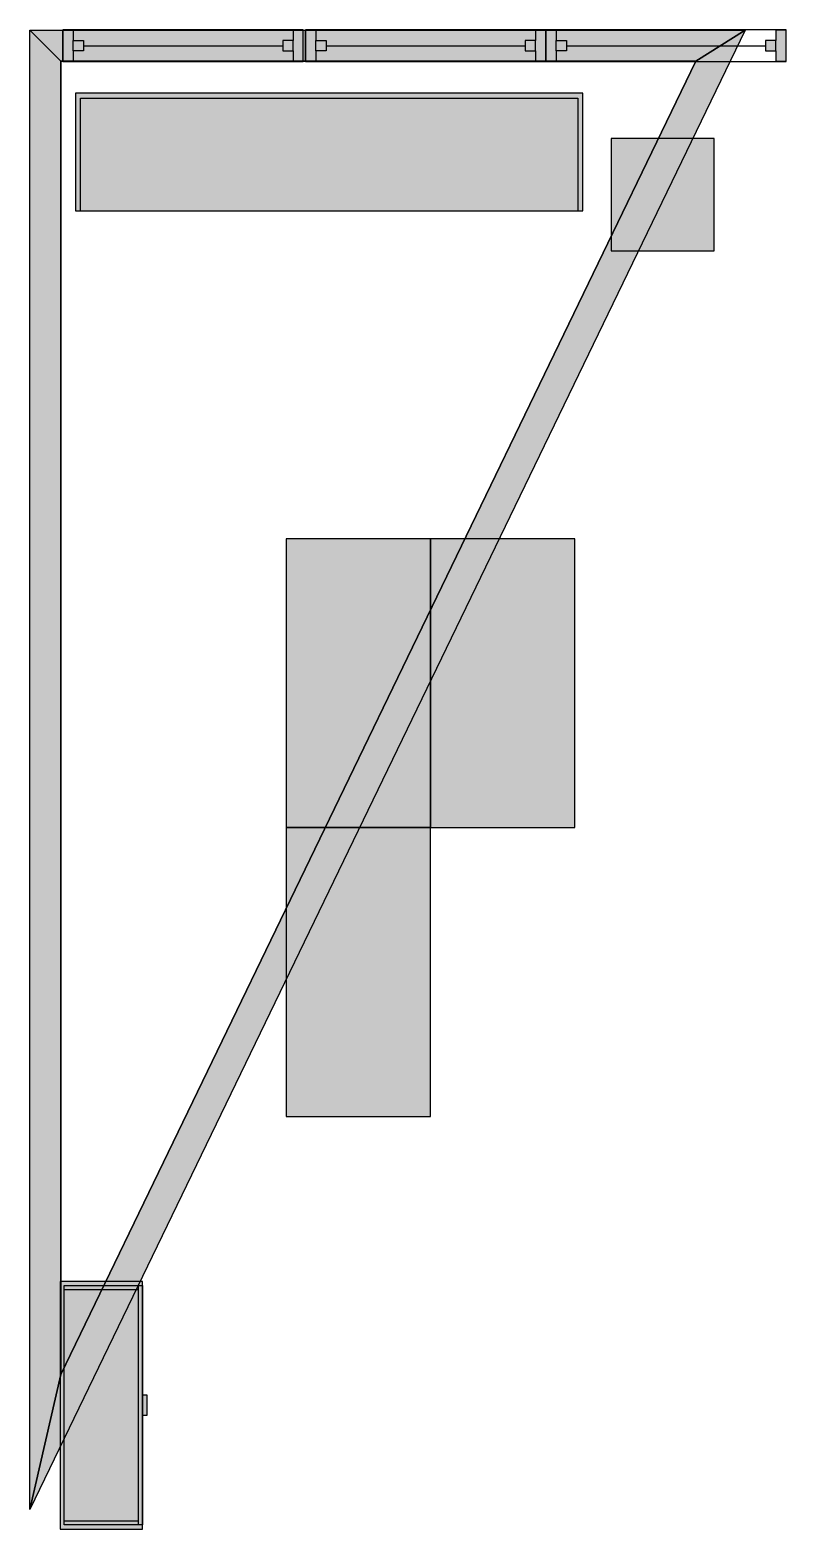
# Model space of a CAD drawing. Extents: x 194 to 3859, y 1 to 7266.
import ezdxf

# ---------------------------------------------------------------- set-up
doc = ezdxf.new("R2010")
doc.units = 0
doc.header["$MEASUREMENT"] = 0
for name, color, linetype in [('MOUNTABLE', 7, 'CONTINUOUS'), ('OBSTACLE', 7, 'CONTINUOUS'), ('OCCUPIED', 7, 'CONTINUOUS'), ('WALL', 7, 'CONTINUOUS')]:
    doc.layers.add(name, color=color, linetype=linetype)

msp = doc.modelspace()

# ---------------------------------------------------------------- hatches: boundary and pattern name
at = {"layer": 'MOUNTABLE'}
msp.add_hatch(color=251, dxfattribs=at).paths.add_polyline_path([(3010.7, 6196.4), (3510.7, 6196.4), (3510.7, 6740.1), (3010.7, 6740.1)])
at = {"layer": 'OBSTACLE'}
h = msp.add_hatch(color=49, dxfattribs=at)
h.paths.add_polyline_path([(354.1, 7115), (354.1, 7265), (404.1, 7265), (404.1, 7215), (404.1, 7165), (404.1, 7115)])
h.paths.add_polyline_path([(1519.1, 7115), (1519.1, 7265), (1469.1, 7265), (1469.1, 7215), (1469.1, 7165), (1469.1, 7115)])
h = msp.add_hatch(color=49, dxfattribs=at)
h.paths.add_polyline_path([(404.1, 7215), (454.1, 7215), (454.1, 7165), (404.1, 7165)])
h.paths.add_polyline_path([(1469.1, 7215), (1419.1, 7215), (1419.1, 7165), (1469.1, 7165)])
h = msp.add_hatch(color=49, dxfattribs=at)
h.paths.add_polyline_path([(1529.1, 7115), (1529.1, 7265), (1579.1, 7265), (1579.1, 7215), (1579.1, 7165), (1579.1, 7115)])
h.paths.add_polyline_path([(2694.1, 7115), (2694.1, 7265), (2644.1, 7265), (2644.1, 7215), (2644.1, 7165), (2644.1, 7115)])
h = msp.add_hatch(color=49, dxfattribs=at)
h.paths.add_polyline_path([(1579.1, 7215), (1629.1, 7215), (1629.1, 7165), (1579.1, 7165)])
h.paths.add_polyline_path([(2644.1, 7215), (2594.1, 7215), (2594.1, 7165), (2644.1, 7165)])
h = msp.add_hatch(color=49, dxfattribs=at)
h.paths.add_polyline_path([(2694.1, 7115), (2694.1, 7265), (2744.1, 7265), (2744.1, 7215), (2744.1, 7165), (2744.1, 7115)])
h.paths.add_polyline_path([(3859.1, 7115), (3859.1, 7265), (3809.1, 7265), (3809.1, 7215), (3809.1, 7165), (3809.1, 7115)])
h = msp.add_hatch(color=49, dxfattribs=at)
h.paths.add_polyline_path([(2744.1, 7215), (2794.1, 7215), (2794.1, 7165), (2744.1, 7165)])
h.paths.add_polyline_path([(3809.1, 7215), (3759.1, 7215), (3759.1, 7165), (3809.1, 7165)])
msp.add_hatch(color=49, dxfattribs=at).paths.add_polyline_path([(340.1, 1.1), (740.1, 1.1), (740.1, 1201.1), (340.1, 1201.1)])
h = msp.add_hatch(color=49, dxfattribs=at)
h.paths.add_polyline_path([(740.1, 551.1), (740.1, 651.1), (760.1, 651.1), (760.1, 551.1)])
h.paths.add_polyline_path([(360.1, 21.1), (360.1, 1181.1), (740.1, 1181.1), (740.1, 21.1)])
at = {"layer": 'OCCUPIED'}
for points in [[(414.1, 6960.1), (414.1, 6390.1), (2874.1, 6390.1), (2874.1, 6960.1)], [(1435.7, 3400.3), (2135.7, 3400.3), (2135.7, 4800.3), (1435.7, 4800.3)], [(2135.7, 3400.3), (2835.7, 3400.3), (2835.7, 4800.3), (2135.7, 4800.3)], [(1435.7, 2000.3), (2135.7, 2000.3), (2135.7, 3400.3), (1435.7, 3400.3)]]:
    msp.add_hatch(color=254, dxfattribs=at).paths.add_polyline_path(points)
at = {"layer": 'WALL'}
for points in [[(3660.3, 7265), (194.1, 95.4), (344.1, 750.3), (3421.1, 7115)], [(194.1, 95.4), (194.1, 7265), (344.1, 7115), (344.1, 750.3)], [(194.1, 7265), (3660.3, 7265), (3421.1, 7115), (344.1, 7115)]]:
    msp.add_hatch(color=251, dxfattribs=at).paths.add_polyline_path(points)

# ---------------------------------------------------------------- linework, layer by layer
at = {"layer": 'MOUNTABLE', "linetype": 'CONTINUOUS'}
msp.add_lwpolyline([(3010.7, 6196.4), (3510.7, 6196.4), (3510.7, 6740.1), (3010.7, 6740.1)], close=True, dxfattribs=at)
at = {"layer": 'OBSTACLE', "linetype": 'CONTINUOUS'}
for p, q in [((354.1, 7115), (354.1, 7265)), ((354.1, 7265), (404.1, 7265)), ((354.1, 7115), (354.1, 7265)), ((404.1, 7265), (404.1, 7215)), ((1519.1, 7265), (1469.1, 7265)), ((1469.1, 7265), (1469.1, 7215)), ((1519.1, 7115), (1519.1, 7265)), ((1519.1, 7115), (1519.1, 7265)), ((1529.1, 7115), (1529.1, 7265)), ((1529.1, 7265), (1579.1, 7265)), ((1529.1, 7115), (1529.1, 7265)), ((1579.1, 7265), (1579.1, 7215)), ((2694.1, 7265), (2644.1, 7265)), ((2644.1, 7265), (2644.1, 7215)), ((2694.1, 7115), (2694.1, 7265)), ((2694.1, 7265), (2744.1, 7265)), ((2694.1, 7115), (2694.1, 7265)), ((2694.1, 7115), (2694.1, 7265)), ((2694.1, 7115), (2694.1, 7265)), ((2744.1, 7265), (2744.1, 7215)), ((3859.1, 7265), (3809.1, 7265)), ((3809.1, 7265), (3809.1, 7215)), ((3859.1, 7115), (3859.1, 7265)), ((3859.1, 7115), (3859.1, 7265)), ((404.1, 7165), (404.1, 7115)), ((454.1, 7190), (1419.1, 7190)), ((1469.1, 7165), (1469.1, 7115)), ((1579.1, 7165), (1579.1, 7115)), ((1629.1, 7190), (2594.1, 7190)), ((2644.1, 7165), (2644.1, 7115)), ((2744.1, 7165), (2744.1, 7115)), ((2794.1, 7190), (3759.1, 7190)), ((3809.1, 7165), (3809.1, 7115)), ((404.1, 7115), (354.1, 7115)), ((1469.1, 7115), (1519.1, 7115)), ((1579.1, 7115), (1529.1, 7115)), ((2644.1, 7115), (2694.1, 7115)), ((2744.1, 7115), (2694.1, 7115)), ((3809.1, 7115), (3859.1, 7115)), ((720.1, 21.1), (720.1, 1181.1)), ((360.1, 1161.1), (720.1, 1161.1)), ((360.1, 41.1), (720.1, 41.1))]:
    msp.add_line(p, q, dxfattribs=at)
for points in [[(354.1, 7113.7), (1519.1, 7113.7), (1519.1, 7266.3), (354.1, 7266.3)], [(1529.1, 7113.7), (2694.1, 7113.7), (2694.1, 7266.3), (1529.1, 7266.3)], [(2694.1, 7113.7), (3859.1, 7113.7), (3859.1, 7266.3), (2694.1, 7266.3)], [(404.1, 7215), (454.1, 7215), (454.1, 7165), (404.1, 7165)], [(1469.1, 7215), (1419.1, 7215), (1419.1, 7165), (1469.1, 7165)], [(1579.1, 7215), (1629.1, 7215), (1629.1, 7165), (1579.1, 7165)], [(2644.1, 7215), (2594.1, 7215), (2594.1, 7165), (2644.1, 7165)], [(2744.1, 7215), (2794.1, 7215), (2794.1, 7165), (2744.1, 7165)], [(3809.1, 7215), (3759.1, 7215), (3759.1, 7165), (3809.1, 7165)], [(340.1, 1.1), (740.1, 1.1), (740.1, 1201.1), (340.1, 1201.1)], [(360.1, 21.1), (360.1, 1181.1), (740.1, 1181.1), (740.1, 21.1)], [(740.1, 551.1), (740.1, 651.1), (760.1, 651.1), (760.1, 551.1)]]:
    msp.add_lwpolyline(points, close=True, dxfattribs=at)
at = {"layer": 'OCCUPIED', "linetype": 'CONTINUOUS'}
for points in [[(414.1, 6960.1), (414.1, 6390.1), (2874.1, 6390.1), (2874.1, 6960.1)], [(1435.7, 3400.3), (2135.7, 3400.3), (2135.7, 4800.3), (1435.7, 4800.3)], [(2135.7, 3400.3), (2835.7, 3400.3), (2835.7, 4800.3), (2135.7, 4800.3)], [(1435.7, 2000.3), (2135.7, 2000.3), (2135.7, 3400.3), (1435.7, 3400.3)]]:
    msp.add_lwpolyline(points, close=True, dxfattribs=at)
msp.add_lwpolyline([(439.1, 6390.1), (439.1, 6935.1), (2849.1, 6935.1), (2849.1, 6390.1)], dxfattribs=at)
at = {"layer": 'WALL', "linetype": 'CONTINUOUS'}
for p, q in [((3660.3, 7265), (194.1, 95.4)), ((194.1, 95.4), (194.1, 7265)), ((194.1, 7265), (3660.3, 7265)), ((3421.1, 7115), (344.1, 750.3)), ((344.1, 750.3), (344.1, 7115)), ((344.1, 7115), (3421.1, 7115))]:
    msp.add_line(p, q, dxfattribs=at)
for points in [[(3660.3, 7265), (194.1, 95.4), (344.1, 750.3), (3421.1, 7115)], [(194.1, 95.4), (194.1, 7265), (344.1, 7115), (344.1, 750.3)], [(194.1, 7265), (3660.3, 7265), (3421.1, 7115), (344.1, 7115)]]:
    msp.add_lwpolyline(points, close=True, dxfattribs=at)

doc.saveas('drawing.dxf')
